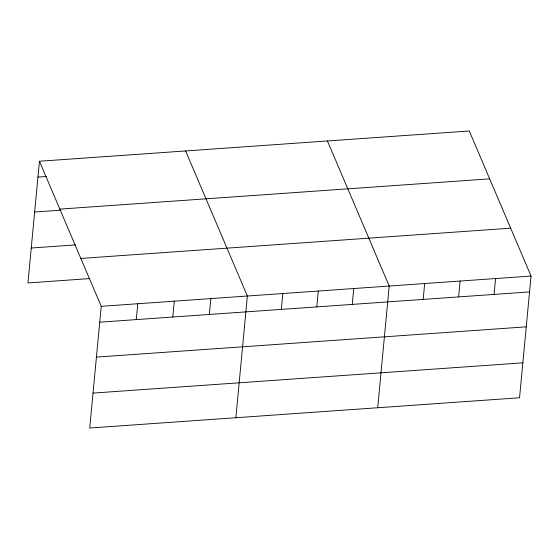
<?xml version="1.0" encoding="UTF-8"?>
<svg xmlns="http://www.w3.org/2000/svg" width="559" height="559" viewBox="0 0 559 559"><rect width="100%" height="100%" fill="white"/><g stroke="black" fill="none" stroke-linecap="round" stroke-linejoin="round"><path stroke-width="0.84" d="M39.451 161.237L101.228 306.311L89.719 428.019L519.549 397.763L531.05 276.055L469.281 130.981L39.451 161.237L27.95 282.945L89.713 278.592M136.263 319.601L137.759 303.74M172.801 317.03L174.296 301.168M209.332 314.451L210.834 298.597M235.863 417.734L247.364 296.025L185.595 150.951M281.331 309.386L282.826 293.531M316.785 306.891L318.288 291.036M352.247 304.396L353.749 288.535M377.702 407.749L389.211 286.04L327.434 140.966M423.17 299.4L424.665 283.546M458.632 296.906L460.127 281.051M494.093 294.411L495.588 278.557M37.956 177.091L46.656 176.483M59.841 209.115L489.663 178.859M34.651 212.022L60.749 210.184M31.255 248.014L75.619 244.891M80.838 258.44L510.667 228.184M101.228 306.311L531.05 276.055M99.726 322.173L529.548 291.917M96.427 357.103L526.25 326.84M93.025 393.089L522.847 362.833"/></g></svg>
